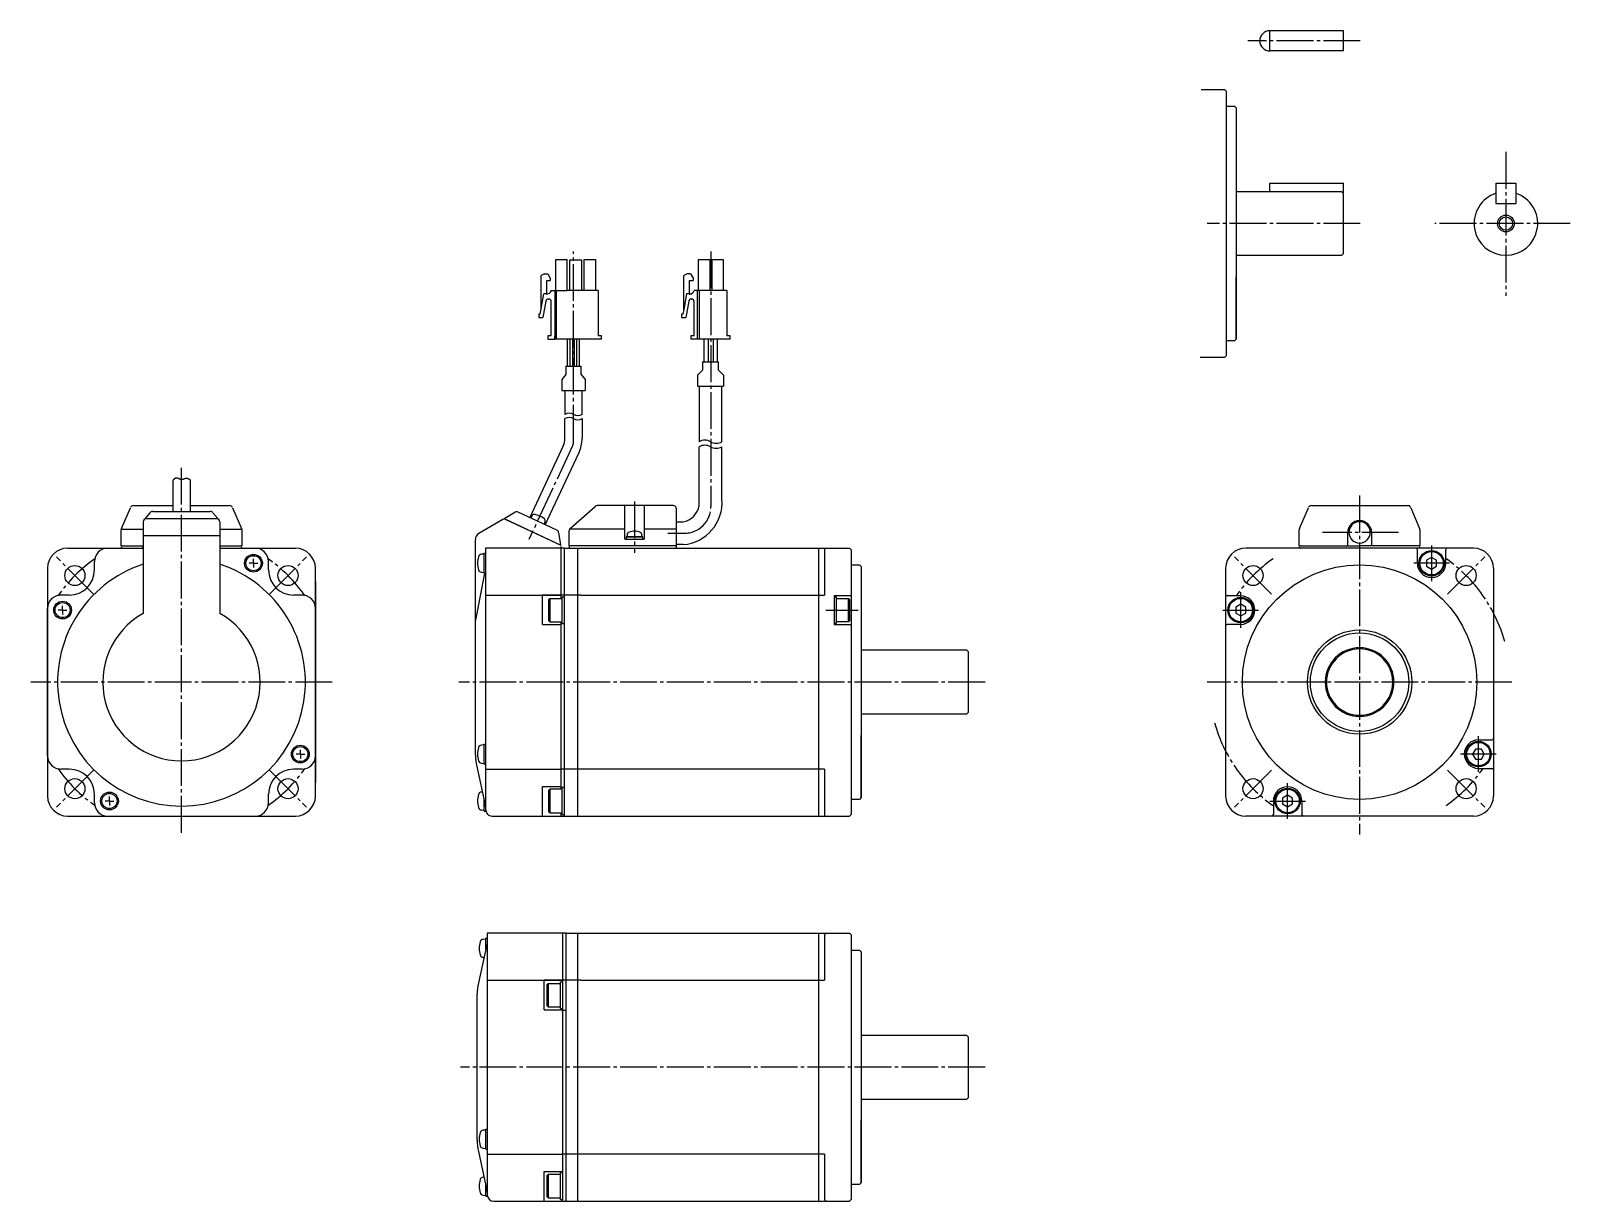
# Model space of a CAD drawing. Extents: x -213 to 247, y -140 to 209.
import ezdxf

# ---------------------------------------------------------------- set-up
doc = ezdxf.new("R2010")
doc.units = 0
doc.linetypes.add('DASH_CENTER', pattern=[14, 11, -1, 1, -1])
doc.layers.get('0').update_dxf_attribs({"linetype": 'CONTINUOUS'})

msp = doc.modelspace()

# ---------------------------------------------------------------- linework, layer by layer
at = {"color": 7, "linetype": 'CONTINUOUS'}
for p, q in [((179.05, 209.49), (157.05, 209.49)), ((157.05, 203.49), (157.05, 209.49)), ((179.05, 203.49), (179.05, 209.49)), ((179.05, 203.49), (157.05, 203.49)), ((136.55, 191.94), (143.55, 191.94)), ((138.85, 191.94), (143.55, 191.94)), ((143.55, 191.94), (144.05, 191.44)), ((144.05, 191.44), (144.05, 151.94)), ((144.35, 186.94), (146.55, 186.94)), ((146.55, 186.94), (147.05, 186.44)), ((147.05, 186.44), (147.05, 151.94)), ((178.55, 161.44), (147.05, 161.44)), ((178.55, 161.44), (147.05, 161.44)), ((157.05, 161.44), (157.05, 163.94)), ((157.05, 163.94), (179.05, 163.94)), ((179.05, 160.94), (178.55, 161.44)), ((179.05, 160.94), (178.55, 161.44)), ((179.05, 142.94), (179.05, 163.94)), ((179.05, 142.94), (179.05, 160.94)), ((224.56, 163.94), (230.56, 163.94)), ((224.56, 157.94), (230.56, 157.94)), ((144.05, 151.94), (144.05, 112.44)), ((147.05, 151.94), (147.05, 117.44)), ((178.55, 142.44), (179.05, 142.94)), ((178.55, 142.44), (179.05, 142.94)), ((-56.24, 141.1), (-56.24, 131.9)), ((-52.75, 141.1), (-56.24, 141.1)), ((-52.75, 131.9), (-52.75, 141.1)), ((-52, 141.1), (-48.5, 141.1)), ((-52, 131.9), (-52, 141.1)), ((-48.5, 141.1), (-48.5, 131.9)), ((-44.25, 141.1), (-47.75, 141.1)), ((-47.75, 141.1), (-47.75, 131.9)), ((-44.25, 131.9), (-44.25, 141.1)), ((-10.11, 141.1), (-13.61, 141.1)), ((-13.61, 141.1), (-13.61, 131.9)), ((-10.11, 131.9), (-10.11, 141.1)), ((-6.06, 141.1), (-9.56, 141.1)), ((-9.56, 141.1), (-9.56, 131.9)), ((-6.06, 131.9), (-6.06, 141.1)), ((147.05, 142.44), (151.05, 142.44)), ((147.05, 142.44), (151.05, 142.44)), ((151.05, 142.44), (178.55, 142.44)), ((151.05, 142.44), (178.55, 142.44)), ((-59.58, 136.9), (-60.58, 136.4)), ((-60.58, 126.27), (-60.58, 136.4)), ((-59.58, 136.9), (-58.58, 136.9)), ((-58.83, 134.9), (-57.83, 134.9)), ((-58.83, 130.9), (-58.83, 134.9)), ((-58.58, 136.9), (-57.83, 135.65)), ((-57.83, 135.65), (-57.83, 134.9)), ((-16.94, 136.9), (-17.94, 136.4)), ((-17.94, 126.27), (-17.94, 136.4)), ((-15.94, 136.9), (-16.94, 136.9)), ((-16.19, 134.9), (-15.19, 134.9)), ((-16.19, 130.9), (-16.19, 134.9)), ((-15.94, 136.9), (-15.19, 135.65)), ((-15.94, 136.9), (-15.94, 136.9)), ((-15.19, 135.65), (-15.19, 134.9)), ((147.05, 117.44), (147.05, 136.02)), ((-60.83, 124.9), (-59.74, 130.9)), ((-59.11, 128.78), (-60, 123.9)), ((-59, 130.9), (-59.74, 130.9)), ((-58.37, 129.4), (-58.25, 129.4)), ((-57.5, 131.9), (-53.99, 131.9)), ((-56.49, 131.89), (-56.5, 117.4)), ((-56, 117.4), (-55.99, 131.89)), ((-53.99, 131.9), (-52.75, 131.9)), ((-52, 131.9), (-52.75, 131.9)), ((-48.5, 131.9), (-52, 131.9)), ((-43.5, 131.9), (-48.5, 131.9)), ((-43.5, 131.9), (-43.5, 118.4)), ((-17.1, 130.9), (-17.94, 126.27)), ((-16.47, 128.78), (-17.36, 123.9)), ((-16.36, 130.9), (-17.1, 130.9)), ((-15.73, 129.4), (-15.61, 129.4)), ((-5.06, 131.9), (-14.86, 131.9)), ((-13.61, 131.9), (-14.86, 131.9)), ((-13.86, 117.4), (-13.86, 131.89)), ((-13.36, 131.9), (-13.36, 117.4)), ((-5.06, 131.9), (-5.06, 118.4)), ((-61.25, 124.9), (-61.25, 123.9)), ((-60.83, 124.9), (-61.25, 124.9)), ((-57.5, 118.4), (-57.5, 128.65)), ((-18.61, 124.9), (-18.61, 123.9)), ((-18.19, 124.9), (-18.61, 124.9)), ((-17.94, 126.27), (-18.19, 124.9)), ((-14.86, 118.4), (-14.86, 128.65)), ((-61.25, 123.9), (-60, 123.9)), ((-18.61, 123.9), (-17.36, 123.9)), ((-57.5, 118.4), (-58.5, 118.4)), ((-58.5, 118.4), (-58.5, 117.4)), ((-58.5, 117.4), (-57.79, 117.4)), ((-57.79, 117.4), (-56.5, 117.4)), ((-56.5, 117.4), (-56.5, 118.4)), ((-42.5, 117.4), (-56.5, 117.4)), ((-56.5, 117.4), (-56.5, 117.4)), ((-52.62, 109.32), (-52.62, 117.4)), ((-51.87, 109.32), (-51.87, 117.4)), ((-51.12, 109.32), (-51.12, 117.4)), ((-50.62, 109.32), (-50.62, 117.4)), ((-49.87, 109.32), (-49.87, 117.4)), ((-49.12, 109.32), (-49.12, 117.4)), ((-42.5, 118.4), (-43.5, 118.4)), ((-42.5, 117.4), (-42.5, 118.4)), ((-14.86, 118.4), (-15.86, 118.4)), ((-15.86, 118.4), (-15.86, 117.4)), ((-4.06, 117.4), (-15.86, 117.4)), ((-11.96, 117.4), (-11.96, 110.65)), ((-10.71, 117.4), (-10.71, 110.65)), ((-9.21, 117.4), (-9.21, 110.65)), ((-7.96, 117.4), (-7.96, 110.65)), ((-4.06, 118.4), (-5.06, 118.4)), ((-4.06, 117.4), (-4.06, 118.4)), ((146.55, 116.94), (144.35, 116.94)), ((147.05, 117.44), (146.55, 116.94)), ((-12.36, 110.65), (-7.56, 110.65)), ((-12.36, 110.65), (-12.36, 108.15)), ((-7.56, 108.15), (-7.56, 110.65)), ((143.55, 111.94), (136.28, 111.94)), ((144.05, 112.44), (143.55, 111.94)), ((-53.12, 106.82), (-54.37, 105.32)), ((-53.12, 109.32), (-53.12, 106.82)), ((-53.12, 109.32), (-48.62, 109.32)), ((-48.62, 106.82), (-48.62, 109.32)), ((-48.62, 106.82), (-47.37, 105.32)), ((-12.36, 108.15), (-13.86, 106.65)), ((-13.86, 106.65), (-13.86, 103.4)), ((-7.56, 108.15), (-6.06, 106.65)), ((-6.06, 106.65), (-6.06, 103.4)), ((-54.37, 105.32), (-54.37, 102.07)), ((-54.37, 102.07), (-47.37, 102.07)), ((-53.42, 102.07), (-53.42, 94.96)), ((-48.32, 94.96), (-48.32, 102.07)), ((-47.37, 105.32), (-47.37, 102.07)), ((-13.86, 103.4), (-6.06, 103.4)), ((-13.36, 103.4), (-13.36, 86.78)), ((-6.56, 86.78), (-6.56, 103.4)), ((-53.42, 87.85), (-53.42, 93.68)), ((-48.32, 93.68), (-48.32, 87.85)), ((-53.93, 85.54), (-63.96, 64.14)), ((-59.34, 61.98), (-49.32, 83.37)), ((-13.36, 67.72), (-13.36, 85.26)), ((-6.56, 69.65), (-6.56, 85.26)), ((-170.49, 75.32), (-170.49, 65.98)), ((-165.39, 75.36), (-165.39, 65.98)), ((-185.86, 60.89), (-183.2, 67.09)), ((-185.86, 60.89), (-183.2, 67.09)), ((-182.28, 67.7), (-170.49, 67.7)), ((-177.34, 65.57), (-178.75, 63.86)), ((-176.54, 65.98), (-159.34, 65.98)), ((-165.39, 67.7), (-153.6, 67.7)), ((-157.13, 63.86), (-158.53, 65.57)), ((-152.68, 67.09), (-150.02, 60.89)), ((-152.68, 67.09), (-150.02, 60.89)), ((-71.4, 63.91), (-68.36, 65.71)), ((-71.4, 63.91), (-68.36, 65.71)), ((-55.86, 60.36), (-67.43, 65.75)), ((-63.3, 64.69), (-63.69, 64.01)), ((-51.82, 61), (-44.44, 67.45)), ((-21.16, 67.7), (-43.78, 67.7)), ((-35.66, 67.7), (-35.66, 57.9)), ((-29.66, 57.9), (-29.66, 67.7)), ((-20.16, 55), (-20.16, 66.7)), ((-20.16, 64.2), (-20.16, 66.7)), ((165.94, 60.89), (168.6, 67.09)), ((169.51, 67.7), (198.86, 67.7)), ((199.12, 67.09), (201.77, 60.89)), ((-185.94, 55.7), (-185.94, 60.49)), ((-185.94, 55.7), (-185.94, 60.49)), ((-185.92, 60.7), (-179.77, 60.7)), ((-185.92, 60.7), (-179.39, 60.7)), ((-179.39, 62.86), (-179.39, 35.52)), ((-178.75, 63.86), (-157.13, 63.86)), ((-178.52, 63.86), (-157.37, 63.86)), ((-178.25, 63.86), (-157.62, 63.86)), ((-156.49, 62.86), (-156.49, 35.52)), ((-156.49, 60.7), (-149.96, 60.7)), ((-156.1, 60.7), (-149.96, 60.7)), ((-149.94, 60.49), (-149.94, 55.7)), ((-149.94, 60.49), (-149.94, 55.7)), ((-71.97, 63.53), (-79.17, 59.35)), ((-71.39, 63.74), (-54.87, 56.04)), ((-71.04, 63.58), (-54.66, 55.94)), ((-59.61, 62.11), (-59.34, 62.85)), ((-52.16, 55.7), (-52.16, 60.25)), ((-35.66, 60.7), (-52.05, 60.7)), ((-20.16, 60.7), (-29.66, 60.7)), ((-20.16, 62.85), (-18.16, 62.85)), ((165.86, 55.7), (165.86, 60.49)), ((201.86, 60.49), (201.86, 55.7)), ((-185.94, 55.7), (-182.44, 55.7)), ((-185.94, 55.7), (-179.39, 55.7)), ((-179.39, 58.77), (-156.49, 58.77)), ((-156.49, 55.7), (-149.94, 55.7)), ((-153.44, 55.7), (-149.94, 55.7)), ((-80.16, -6.79), (-80.16, 57.63)), ((-55.31, 59.62), (-54.73, 56.14)), ((-54.66, 55.94), (-54.66, 55.94)), ((-54.66, 55.5), (-54.66, 40)), ((-20.16, 55.7), (-52.16, 55.7)), ((-52.16, 55.7), (-52.16, 55)), ((-35.46, 57.7), (-29.86, 57.7)), ((-35.16, 58.34), (-35.16, 57.7)), ((-30.16, 58.34), (-35.16, 58.34)), ((-34.84, 59.12), (-34.91, 58.34)), ((-34.91, 58.34), (-33.96, 58.34)), ((-33.96, 58.34), (-31.36, 58.34)), ((-31.36, 58.34), (-30.41, 58.34)), ((-30.41, 58.34), (-30.48, 59.12)), ((-30.16, 57.7), (-30.16, 58.34)), ((-18.16, 56.05), (-20.16, 56.05)), ((165.86, 55.7), (176.29, 55.7)), ((176.29, 55.7), (183.86, 55.7)), ((180.26, 59.6), (180.26, 55.9)), ((201.86, 55.7), (183.86, 55.7)), ((187.46, 59.6), (187.46, 55.9)), ((-201.94, 55), (-179.39, 55)), ((-193.94, 48.5), (-193.94, 51)), ((-193.94, 48.5), (-193.94, 51)), ((-193.94, 48.5), (-193.94, 51)), ((-156.49, 55), (-133.94, 55)), ((-146.44, 50.5), (-146.44, 51.8)), ((-141.94, 48.5), (-141.94, 51)), ((-77.54, 53.25), (-78.39, 53.18)), ((-77.54, 47.5), (-77.54, 53.5)), ((-77.54, 53.5), (-77.16, 53.5)), ((-77.54, 50.5), (-77.54, 53.25)), ((-77.16, 55), (-77.16, -22.23)), ((-53.56, 55), (-77.16, 55)), ((-77.16, 53.5), (-77.16, 47.5)), ((-53.56, 55), (-53.66, 54.9)), ((-53.66, 54.9), (-53.66, 15)), ((-53.56, 55), (31.54, 55)), ((-49.66, 55), (-49.66, 15)), ((22.24, 55), (22.24, 15)), ((22.24, 55), (24.54, 55)), ((24.04, 55), (24.04, 41)), ((24.54, 55), (31.54, 55)), ((31.54, 55), (32.04, 54.5)), ((32.04, 54.5), (32.04, 15)), ((217.86, 55), (149.86, 55)), ((201.86, 55), (165.86, 55)), ((201.11, 50.5), (201.11, 54.5)), ((205.36, 52.23), (203.86, 51.37)), ((203.86, 51.37), (203.86, 49.63)), ((206.86, 51.37), (205.36, 52.23)), ((206.86, 49.63), (206.86, 51.37)), ((209.61, 50.5), (209.61, 54.5)), ((-207.94, 49), (-207.94, -19)), ((-146.44, 50.5), (-147.74, 50.5)), ((-146.44, 50.5), (-145.14, 50.5)), ((-146.44, 50.5), (-146.44, 49.2)), ((-127.94, -19), (-127.94, 49)), ((-77.46, 47.5), (-80.16, 33.49)), ((-78.39, 47.82), (-77.54, 47.75)), ((-77.54, 47.75), (-77.54, 50.5)), ((-77.54, 47.5), (-77.16, 47.5)), ((32.34, 50), (34.54, 50)), ((34.54, 50), (35.04, 49.5)), ((35.04, 49.5), (35.04, 15)), ((143.86, 49), (143.86, -19)), ((203.86, 49.63), (205.36, 48.77)), ((205.36, 48.77), (206.86, 49.63)), ((223.86, 49), (223.86, -19)), ((-127.94, 45), (-127.94, -15)), ((-207.94, -7), (-207.94, 37)), ((-207.94, -7), (-207.94, 37)), ((-207.94, -7), (-207.94, 37)), ((-207.94, -7), (-207.94, 37)), ((-207.94, -7), (-207.94, 37)), ((-201.44, 41), (-203.94, 41)), ((-201.44, 41), (-203.94, 41)), ((-201.44, 41), (-203.94, 41)), ((-203.44, 36.5), (-203.44, 37.8)), ((-131.94, 41), (-134.44, 41)), ((-131.94, 41), (-134.44, 41)), ((-127.94, 37), (-127.94, -7)), ((-127.94, 37), (-127.94, -7)), ((-127.94, 37), (-127.94, -7)), ((-127.94, 37), (-127.94, -7)), ((-127.94, 37), (-127.94, -7)), ((-77.16, 41), (-54.66, 41)), ((-48.66, 41), (-60.16, 41)), ((-60.15, 32.16), (-60.16, 41)), ((-57.9, 40), (-58.3, 39.6)), ((-58.3, 39.6), (-58.3, 33.4)), ((-57.9, 40), (-57.9, 33.59)), ((-57.9, 40), (-54.3, 40)), ((-57.9, 39.24), (-57.9, 33)), ((-54.3, 33.59), (-54.3, 40.5)), ((-54.3, 40.5), (-53.66, 40.5)), ((-54.3, 32.5), (-54.3, 39.24)), ((-48.66, 41), (24.04, 41)), ((26.94, 40.75), (26.94, 32.25)), ((32.04, 40.75), (26.94, 40.75)), ((26.94, 40.5), (27.58, 40.5)), ((27.58, 40.5), (27.58, 32.5)), ((27.58, 40), (31.23, 40)), ((31.23, 33), (31.23, 40)), ((31.58, 39.65), (31.23, 40)), ((31.58, 39.65), (31.58, 33.35)), ((148.36, 40.75), (144.36, 40.75)), ((148.36, 38.23), (146.86, 37.37)), ((146.86, 37.37), (146.86, 35.63)), ((149.86, 37.37), (148.36, 38.23)), ((149.86, 35.63), (149.86, 37.37)), ((-203.44, 36.5), (-204.74, 36.5)), ((-203.44, 36.5), (-203.44, 35.2)), ((-203.44, 36.5), (-202.14, 36.5)), ((-58.3, 33.4), (-57.9, 33)), ((-57.9, 33), (-54.3, 33)), ((-54.66, 33), (-54.66, -17)), ((-54.3, 32.5), (-53.66, 32.5)), ((27.58, 32.5), (26.94, 32.5)), ((26.94, 32.25), (32.04, 32.25)), ((31.23, 33), (27.58, 33)), ((31.23, 33), (31.58, 33.35)), ((148.36, 32.25), (144.36, 32.25)), ((146.86, 35.63), (148.36, 34.77)), ((148.36, 34.77), (149.86, 35.63)), ((-60.15, 32.16), (-54.66, 32.16)), ((66.54, 24.5), (35.04, 24.5)), ((66.54, 24.5), (35.04, 24.5)), ((67.04, 24), (66.54, 24.5)), ((67.04, 24), (66.54, 24.5)), ((67.04, 6), (67.04, 24)), ((67.04, 6), (67.04, 24)), ((-53.66, 15), (-53.66, -25)), ((-49.66, 15), (-49.66, -25)), ((22.24, 15), (22.24, -25)), ((32.04, 15), (32.04, -24.5)), ((35.04, 15), (35.04, -19.5)), ((35.04, 5.5), (39.04, 5.5)), ((35.04, 5.5), (39.04, 5.5)), ((39.04, 5.5), (66.54, 5.5)), ((39.04, 5.5), (66.54, 5.5)), ((66.54, 5.5), (67.04, 6)), ((66.54, 5.5), (67.04, 6)), ((-77.54, -3.75), (-78.39, -3.82)), ((-77.54, -9.5), (-77.54, -3.5)), ((-77.54, -3.5), (-77.16, -3.5)), ((-77.54, -6.5), (-77.54, -3.75)), ((-77.16, -3.5), (-77.16, -9.5)), ((35.04, -19.5), (35.04, -0.92)), ((219.36, -2.25), (223.36, -2.25)), ((-132.44, -6.5), (-133.74, -6.5)), ((-132.44, -6.5), (-132.44, -5.2)), ((-132.44, -6.5), (-132.44, -7.8)), ((-132.44, -6.5), (-131.14, -6.5)), ((-78.39, -9.18), (-77.54, -9.25)), ((-77.54, -9.25), (-77.54, -6.5)), ((218.49, -5), (217.62, -6.5)), ((217.62, -6.5), (218.49, -8)), ((220.22, -5), (218.49, -5)), ((218.49, -8), (220.22, -8)), ((221.09, -6.5), (220.22, -5)), ((220.22, -8), (221.09, -6.5)), ((-201.44, -11), (-203.94, -11)), ((-201.44, -11), (-203.94, -11)), ((-131.94, -11), (-134.44, -11)), ((-131.94, -11), (-134.44, -11)), ((-131.94, -11), (-134.44, -11)), ((-79.78, -10.16), (-77.21, -21.78)), ((-77.54, -9.5), (-77.16, -9.5)), ((-77.16, -11), (-54.66, -11)), ((24.04, -11), (-54.66, -11)), ((24.04, -11), (24.04, -25)), ((219.36, -10.75), (223.36, -10.75)), ((-78.09, -17.8), (-78.39, -17.82)), ((-77.16, -17.5), (-77.16, -23.5)), ((-60.16, -25), (-60.16, -16.16)), ((-60.16, -16.16), (-54.66, -16.16)), ((-57.9, -17), (-58.3, -17.4)), ((-57.9, -17), (-58.3, -17.4)), ((-58.3, -17.4), (-58.3, -23.24)), ((-58.3, -17.76), (-58.3, -23.6)), ((-57.9, -17), (-57.9, -23.24)), ((-54.3, -17), (-57.9, -17)), ((-57.9, -17.76), (-57.9, -24)), ((-53.66, -16.5), (-54.3, -16.5)), ((-54.3, -23.24), (-54.3, -16.5)), ((-54.3, -24.5), (-54.3, -17.76)), ((-193.94, -21), (-193.94, -18.5)), ((-193.94, -21), (-193.94, -18.5)), ((-193.94, -21), (-193.94, -18.5)), ((-189.44, -20.5), (-190.74, -20.5)), ((-189.44, -20.5), (-189.44, -19.2)), ((-189.44, -20.5), (-188.14, -20.5)), ((-189.44, -20.5), (-189.44, -21.8)), ((-141.94, -21), (-141.94, -18.5)), ((-141.94, -21), (-141.94, -18.5)), ((-77.54, -23.5), (-77.54, -20.29)), ((-77.16, -22.23), (-77.16, -23)), ((34.54, -20), (32.34, -20)), ((35.04, -19.5), (34.54, -20)), ((158.11, -20.5), (158.11, -24.5)), ((162.36, -18.77), (160.86, -19.63)), ((160.86, -19.63), (160.86, -21.37)), ((160.86, -21.37), (162.36, -22.23)), ((163.86, -19.63), (162.36, -18.77)), ((162.36, -22.23), (163.86, -21.37)), ((163.86, -21.37), (163.86, -19.63)), ((166.61, -20.5), (166.61, -24.5)), ((-201.94, -25), (-133.94, -25)), ((-78.39, -23.18), (-77.54, -23.25)), ((-77.54, -23.5), (-77.16, -23.5)), ((-75.16, -25), (31.54, -25)), ((-58.3, -23.6), (-57.9, -24)), ((-57.9, -24), (-54.3, -24)), ((-54.66, -24), (-54.66, -25)), ((-54.3, -24.5), (-53.66, -24.5)), ((32.04, -24.5), (31.54, -25)), ((217.86, -25), (149.86, -25)), ((-76.66, -62.99), (-79.28, -74.84)), ((-77.04, -61.75), (-77.89, -61.82)), ((-77.04, -61.5), (-76.66, -61.5)), ((-77.04, -64.71), (-77.04, -61.5)), ((-77.04, -64.5), (-77.04, -61.75)), ((-53.06, -60), (-76.66, -60)), ((-76.66, -60.03), (-76.66, -137.23)), ((-76.66, -61.5), (-76.66, -67.5)), ((-54.16, -60), (-54.16, -140)), ((-53.06, -60), (-53.16, -60.1)), ((-53.16, -60.1), (-53.16, -100)), ((-53.06, -60), (31.54, -60)), ((-49.66, -60), (-49.66, -100)), ((22.24, -60), (22.24, -62.65)), ((22.24, -60), (22.24, -100)), ((22.24, -60), (24.54, -60)), ((24.54, -60), (24.04, -60.5)), ((24.04, -60.5), (24.04, -74)), ((24.54, -60), (31.54, -60)), ((31.54, -60), (32.04, -60.5)), ((32.04, -60.5), (32.04, -100)), ((-77.89, -67.18), (-77.59, -67.2)), ((32.34, -65), (34.54, -65)), ((34.54, -65), (35.04, -65.5)), ((35.04, -65.5), (35.04, -100)), ((-76.66, -74), (-54.16, -74)), ((-48.66, -74), (-59.66, -74)), ((-59.65, -82.84), (-59.66, -74)), ((-58.4, -75), (-58.8, -75.4)), ((-58.8, -75.4), (-58.8, -81.6)), ((-58.4, -75), (-58.4, -81.41)), ((-58.4, -75), (-54.8, -75)), ((-58.4, -75.76), (-58.4, -82)), ((-54.8, -81.41), (-54.8, -74.5)), ((-54.8, -74.5), (-54.16, -74.5)), ((-54.8, -82.5), (-54.8, -75.76)), ((-54.16, -74), (-54.16, -81.41)), ((-48.66, -74), (24.04, -74)), ((-79.66, -100), (-79.66, -78.21)), ((-58.8, -81.6), (-58.4, -82)), ((-58.4, -82), (-54.8, -82)), ((-54.8, -82.5), (-54.16, -82.5)), ((-59.65, -82.84), (-54.16, -82.84)), ((-54.16, -83), (-53.16, -83)), ((66.54, -90.5), (35.04, -90.5)), ((66.54, -90.5), (35.04, -90.5)), ((67.04, -91), (66.54, -90.5)), ((67.04, -91), (66.54, -90.5)), ((67.04, -109), (67.04, -91)), ((67.04, -109), (67.04, -91)), ((-79.66, -121.79), (-79.66, -100)), ((-53.16, -100), (-53.16, -140)), ((-49.66, -100), (-49.66, -140)), ((22.24, -100), (22.24, -140)), ((32.04, -100), (32.04, -139.5)), ((35.04, -100), (35.04, -134.5)), ((35.04, -109.5), (39.04, -109.5)), ((35.04, -109.5), (39.04, -109.5)), ((39.04, -109.5), (66.54, -109.5)), ((39.04, -109.5), (66.54, -109.5)), ((66.54, -109.5), (67.04, -109)), ((66.54, -109.5), (67.04, -109)), ((-77.04, -118.75), (-77.89, -118.82)), ((-77.04, -124.5), (-77.04, -118.5)), ((-77.04, -118.5), (-76.66, -118.5)), ((-77.04, -121.5), (-77.04, -118.75)), ((-76.66, -118.5), (-76.66, -124.5)), ((35.04, -134.5), (35.04, -115.92)), ((-77.04, -124.25), (-77.04, -121.5)), ((-79.28, -125.16), (-76.71, -136.78)), ((-77.89, -124.18), (-77.04, -124.25)), ((-77.04, -124.5), (-76.66, -124.5)), ((-76.66, -126), (-54.16, -126)), ((24.04, -126), (-54.16, -126)), ((24.04, -126), (24.04, -139.5)), ((-77.59, -132.8), (-77.89, -132.82)), ((-76.66, -132.5), (-76.66, -138.5)), ((-59.66, -140), (-59.66, -131.16)), ((-59.66, -131.16), (-54.16, -131.16)), ((-58.4, -132), (-58.8, -132.4)), ((-58.4, -132), (-58.8, -132.4)), ((-58.8, -132.4), (-58.8, -138.24)), ((-58.8, -132.76), (-58.8, -138.6)), ((-58.4, -132), (-58.4, -138.24)), ((-54.8, -132), (-58.4, -132)), ((-58.4, -132.76), (-58.4, -139)), ((-54.16, -131.5), (-54.8, -131.5)), ((-54.8, -138.24), (-54.8, -131.5)), ((-54.8, -139.5), (-54.8, -132.76)), ((-77.04, -138.5), (-77.04, -135.29)), ((-76.66, -137.23), (-76.66, -138)), ((34.54, -135), (32.34, -135)), ((35.04, -134.5), (34.54, -135)), ((-77.89, -138.18), (-77.04, -138.25)), ((-77.04, -138.5), (-76.66, -138.5)), ((-74.66, -140), (31.54, -140)), ((-58.8, -138.6), (-58.4, -139)), ((-58.4, -139), (-54.8, -139)), ((-54.8, -139.5), (-54.16, -139.5)), ((24.04, -139.5), (24.54, -140)), ((32.04, -139.5), (31.54, -140))]:
    msp.add_line(p, q, dxfattribs=at)
at = {"color": 1, "linetype": 'DASH_CENTER'}
for p, q in [((184.05, 206.49), (150.52, 206.49)), ((227.56, 173.32), (227.56, 130.33)), ((184.05, 151.94), (138.38, 151.94)), ((246.76, 151.94), (206.28, 151.94)), ((-50.87, 86.84), (-50.87, 143.6)), ((-9.83, 143.6), (-9.83, 67.45)), ((-51.15, 85.58), (-64.19, 57.62)), ((-167.94, -30), (-167.94, 79.09)), ((-32.66, 68.97), (-32.66, 53.57)), ((183.86, 70.7), (183.86, -30.5)), ((-22.66, 59.45), (-17.83, 59.45)), ((195.52, 59.7), (172.75, 59.7)), ((205.36, 55.82), (205.36, 50.5)), ((-194.21, 41.27), (-205.3, 52.37)), ((-141.66, 41.27), (-130.57, 52.37)), ((157.58, 41.27), (146.49, 52.37)), ((210.13, 41.27), (221.22, 52.37)), ((205.36, 50.5), (200.04, 50.5)), ((210.68, 50.5), (205.36, 50.5)), ((205.36, 50.5), (205.36, 45.18)), ((148.36, 36.5), (148.36, 41.82)), ((24.44, 36.5), (34.08, 36.5)), ((143.04, 36.5), (148.36, 36.5)), ((148.36, 36.5), (153.68, 36.5)), ((148.36, 31.18), (148.36, 36.5)), ((-122.94, 15), (-212.94, 15)), ((72.04, 15), (-85.16, 15)), ((229.36, 15), (138.36, 15)), ((219.36, -6.5), (219.36, -1.18)), ((219.36, -6.5), (214.04, -6.5)), ((219.36, -11.82), (219.36, -6.5)), ((224.68, -6.5), (219.36, -6.5)), ((-194.21, -11.27), (-205.3, -22.37)), ((-141.66, -11.27), (-130.57, -22.37)), ((157.58, -11.27), (146.49, -22.37)), ((210.13, -11.27), (221.22, -22.37)), ((162.36, -20.5), (162.36, -15.18)), ((157.04, -20.5), (162.36, -20.5)), ((162.36, -20.5), (167.68, -20.5)), ((162.36, -25.82), (162.36, -20.5)), ((72.04, -100), (-84.66, -100))]:
    msp.add_line(p, q, dxfattribs=at)
for p, q in [((224.56, 163.94), (224.56, 157.94)), ((230.56, 163.94), (230.56, 157.94))]:
    msp.add_line(p, q)
at = {"color": 2}
msp.add_polyline3d([(-165.39, 75.36, 0), (-165.41, 75.38, 0), (-165.43, 75.39, 0), (-165.45, 75.41, 0), (-165.47, 75.42, 0), (-165.5, 75.44, 0), (-165.52, 75.46, 0), (-165.54, 75.47, 0), (-165.56, 75.49, 0), (-165.58, 75.5, 0), (-165.6, 75.52, 0), (-165.63, 75.53, 0), (-165.65, 75.55, 0), (-165.67, 75.56, 0), (-165.69, 75.58, 0), (-165.71, 75.59, 0), (-165.74, 75.61, 0), (-165.76, 75.62, 0), (-165.78, 75.63, 0), (-165.8, 75.65, 0), (-165.82, 75.66, 0), (-165.84, 75.67, 0), (-165.87, 75.69, 0), (-165.89, 75.7, 0), (-165.91, 75.71, 0), (-165.93, 75.72, 0), (-165.96, 75.73, 0), (-165.98, 75.74, 0), (-166, 75.75, 0), (-166.02, 75.76, 0), (-166.04, 75.77, 0), (-166.07, 75.78, 0), (-166.09, 75.79, 0), (-166.11, 75.8, 0), (-166.13, 75.8, 0), (-166.16, 75.81, 0), (-166.18, 75.82, 0), (-166.2, 75.82, 0), (-166.22, 75.83, 0), (-166.25, 75.83, 0), (-166.27, 75.84, 0), (-166.29, 75.84, 0), (-166.31, 75.84, 0), (-166.34, 75.84, 0), (-166.36, 75.85, 0), (-166.38, 75.85, 0), (-166.41, 75.85, 0), (-166.43, 75.85, 0), (-166.45, 75.85, 0), (-166.47, 75.84, 0), (-166.5, 75.84, 0), (-166.52, 75.84, 0), (-166.54, 75.84, 0), (-166.57, 75.83, 0), (-166.59, 75.83, 0), (-166.61, 75.82, 0), (-166.64, 75.82, 0), (-166.66, 75.81, 0), (-166.68, 75.81, 0), (-166.71, 75.8, 0), (-166.73, 75.8, 0), (-166.75, 75.79, 0), (-166.78, 75.78, 0), (-166.8, 75.77, 0), (-166.83, 75.77, 0), (-166.85, 75.76, 0), (-166.87, 75.75, 0), (-166.9, 75.74, 0), (-166.92, 75.73, 0), (-166.95, 75.72, 0), (-166.97, 75.72, 0), (-166.99, 75.71, 0), (-167.02, 75.7, 0), (-167.04, 75.69, 0), (-167.07, 75.68, 0), (-167.09, 75.67, 0), (-167.11, 75.66, 0), (-167.14, 75.65, 0), (-167.16, 75.64, 0), (-167.19, 75.63, 0), (-167.21, 75.62, 0), (-167.24, 75.61, 0), (-167.26, 75.6, 0), (-167.28, 75.59, 0), (-167.31, 75.58, 0), (-167.33, 75.58, 0), (-167.36, 75.57, 0), (-167.38, 75.56, 0), (-167.41, 75.55, 0), (-167.43, 75.54, 0), (-167.46, 75.53, 0), (-167.48, 75.53, 0), (-167.5, 75.52, 0), (-167.53, 75.51, 0), (-167.55, 75.5, 0), (-167.58, 75.5, 0), (-167.6, 75.49, 0), (-167.63, 75.49, 0), (-167.65, 75.48, 0), (-167.68, 75.48, 0), (-167.7, 75.47, 0), (-167.72, 75.47, 0), (-167.75, 75.46, 0), (-167.77, 75.46, 0), (-167.8, 75.46, 0), (-167.82, 75.46, 0), (-167.85, 75.46, 0), (-167.87, 75.45, 0), (-167.9, 75.45, 0), (-167.92, 75.45, 0), (-167.94, 75.46, 0), (-167.97, 75.46, 0), (-167.99, 75.46, 0), (-168.02, 75.46, 0), (-168.04, 75.47, 0), (-168.07, 75.47, 0), (-168.09, 75.47, 0), (-168.12, 75.48, 0), (-168.14, 75.48, 0), (-168.16, 75.49, 0), (-168.19, 75.5, 0), (-168.21, 75.5, 0), (-168.24, 75.51, 0), (-168.26, 75.52, 0), (-168.29, 75.53, 0), (-168.31, 75.53, 0), (-168.34, 75.54, 0), (-168.36, 75.55, 0), (-168.38, 75.56, 0), (-168.41, 75.57, 0), (-168.43, 75.58, 0), (-168.46, 75.59, 0), (-168.48, 75.6, 0), (-168.51, 75.61, 0), (-168.53, 75.62, 0), (-168.55, 75.63, 0), (-168.58, 75.64, 0), (-168.6, 75.65, 0), (-168.63, 75.67, 0), (-168.65, 75.68, 0), (-168.67, 75.69, 0), (-168.7, 75.7, 0), (-168.72, 75.71, 0), (-168.75, 75.72, 0), (-168.77, 75.73, 0), (-168.79, 75.74, 0), (-168.82, 75.75, 0), (-168.84, 75.76, 0), (-168.86, 75.78, 0), (-168.89, 75.79, 0), (-168.91, 75.8, 0), (-168.94, 75.81, 0), (-168.96, 75.82, 0), (-168.98, 75.83, 0), (-169, 75.84, 0), (-169.03, 75.84, 0), (-169.05, 75.85, 0), (-169.07, 75.86, 0), (-169.1, 75.87, 0), (-169.12, 75.88, 0), (-169.14, 75.89, 0), (-169.17, 75.89, 0), (-169.19, 75.9, 0), (-169.21, 75.91, 0), (-169.24, 75.91, 0), (-169.26, 75.92, 0), (-169.28, 75.92, 0), (-169.3, 75.93, 0), (-169.33, 75.93, 0), (-169.35, 75.93, 0), (-169.37, 75.93, 0), (-169.39, 75.94, 0), (-169.42, 75.94, 0), (-169.44, 75.94, 0), (-169.46, 75.94, 0), (-169.48, 75.94, 0), (-169.5, 75.94, 0), (-169.53, 75.93, 0), (-169.55, 75.93, 0), (-169.57, 75.93, 0), (-169.59, 75.92, 0), (-169.62, 75.92, 0), (-169.64, 75.91, 0), (-169.66, 75.91, 0), (-169.68, 75.9, 0), (-169.7, 75.89, 0), (-169.72, 75.89, 0), (-169.74, 75.88, 0), (-169.76, 75.87, 0), (-169.79, 75.86, 0), (-169.81, 75.85, 0), (-169.83, 75.84, 0), (-169.85, 75.83, 0), (-169.87, 75.81, 0), (-169.89, 75.8, 0), (-169.91, 75.79, 0), (-169.93, 75.78, 0), (-169.95, 75.76, 0), (-169.97, 75.75, 0), (-170, 75.73, 0), (-170.02, 75.72, 0), (-170.04, 75.71, 0), (-170.06, 75.69, 0), (-170.08, 75.67, 0), (-170.1, 75.66, 0), (-170.12, 75.64, 0), (-170.14, 75.63, 0), (-170.16, 75.61, 0), (-170.18, 75.59, 0), (-170.2, 75.57, 0), (-170.22, 75.56, 0), (-170.24, 75.54, 0), (-170.26, 75.52, 0), (-170.28, 75.5, 0), (-170.31, 75.49, 0), (-170.32, 75.47, 0), (-170.34, 75.45, 0), (-170.37, 75.43, 0), (-170.39, 75.41, 0), (-170.41, 75.39, 0), (-170.43, 75.37, 0), (-170.45, 75.35, 0), (-170.47, 75.34, 0), (-170.49, 75.32, 0)], dxfattribs=at)
at = {"color": 2, "linetype": 'CONTINUOUS'}
msp.add_circle((227.56, 151.94), 2.5, dxfattribs=at)
at = {"color": 7, "linetype": 'CONTINUOUS'}
for centre, radius in [((227.56, 151.94), 2), ((-146.44, 50.5), 2.65), ((-146.44, 50.5), 2.25), ((205.36, 50.5), 3.8), ((205.36, 50.5), 3.5), ((-199.76, 46.82), 3), ((-136.12, 46.82), 3), ((183.86, 15), 35), ((152.04, 46.82), 3), ((215.68, 46.82), 3), ((-203.44, 36.5), 2.65), ((-203.44, 36.5), 2.25), ((148.36, 36.5), 3.8), ((148.36, 36.5), 3.5), ((183.86, 15), 15.57), ((183.86, 15), 15.57), ((183.86, 15), 14.7), ((183.86, 15), 14.7), ((-132.44, -6.5), 2.65), ((-132.44, -6.5), 2.25), ((219.36, -6.5), 3.8), ((219.36, -6.5), 3.5), ((-199.76, -16.82), 3), ((-189.44, -20.5), 2.65), ((-189.44, -20.5), 2.25), ((-136.12, -16.82), 3), ((152.04, -16.82), 3), ((162.36, -20.5), 3.8), ((162.36, -20.5), 3.5), ((215.68, -16.82), 3)]:
    msp.add_circle(centre, radius, dxfattribs=at)
for centre, radius, start, end in [((157.05, 206.49), 3, 90, 270), ((227.56, 151.94), 9.5, 108.4085, 71.5915)]:
    msp.add_arc(centre, radius, start, end)
for centre, radius, start, end in [((144.35, 187.24), 0.3, 180, 270), ((-58.37, 128.65), 0.75, 90, 169.6952), ((-58.94, 132.44), 1.55, 268.1333, 339.2468), ((-58.25, 128.65), 0.75, 0, 90), ((-15.73, 128.65), 0.75, 90, 169.6952), ((-16.31, 132.44), 1.55, 268.1333, 274.2521), ((-16.31, 132.44), 1.55, 274.2521, 339.2468), ((-15.61, 128.65), 0.75, 0, 90), ((144.35, 116.64), 0.3, 90, 180), ((-58.87, 87.85), 5.45, 334.8988, 0.0043), ((-58.87, 87.85), 10.55, 334.8909, 359.9977), ((-19.16, 68.65), 12.64, 274.5378, 4.5378), ((-182.28, 66.7), 1, 90, 156.8014), ((-182.28, 66.7), 1, 90, 156.8014), ((-176.54, 64.98), 1, 90, 143.6633), ((-159.34, 64.98), 1, 36.3367, 90), ((-153.6, 66.7), 1, 23.1986, 90), ((-153.6, 66.7), 1, 23.1986, 90), ((-67.85, 64.85), 1, 65, 120.561), ((-62.6, 64.29), 0.8, 80.4427, 150), ((-63.47, 59.16), 6, 49.5573, 80.4427), ((-43.78, 66.7), 1, 90, 131.1859), ((-21.16, 66.7), 1, 0, 90), ((-19.16, 68.64), 5.87, 279.8063, 351.0556), ((169.51, 66.7), 1, 90, 156.8014), ((198.2, 66.7), 1, 23.1986, 90), ((-184.94, 60.49), 1, 156.8014, 180), ((-184.94, 60.49), 1, 156.8014, 180), ((-178.39, 62.86), 1, 90, 180), ((-157.49, 62.86), 1, 0, 90), ((-150.94, 60.49), 1, 0, 23.1986), ((-150.94, 60.49), 1, 0, 23.1986), ((-71.46, 62.67), 1, 65, 120.5004), ((-71.34, 63.83), 0.1, 120.561, 245), ((-60.1, 63.12), 0.8, 340, 49.5573), ((-56.3, 59.46), 1, 9.439, 65), ((-51.16, 60.25), 1, 131.1859, 180), ((-34.04, 59.05), 0.8, 105.4427, 175), ((-32.66, 54.04), 6, 90, 105.4427), ((-32.66, 54.04), 6, 74.5573, 90), ((-31.27, 59.05), 0.8, 5, 74.5573), ((166.86, 60.49), 1, 156.8014, 180), ((183.86, 59.6), 3.6, 360, 180), ((183.86, 59.7), 3.2, 270.6474, 270), ((200.86, 60.49), 1, 0, 23.1986), ((-185.59, 55.35), 0.35, 90, 270), ((-185.59, 55.35), 0.35, 90, 270), ((-179.89, 55.5), 0.5, 270, 0), ((-155.99, 55.5), 0.5, 180, 270), ((-150.29, 55.35), 0.35, 270, 90), ((-150.29, 55.35), 0.35, 270, 90), ((-78.16, 57.63), 2, 120.5004, 180), ((-54.83, 56.13), 0.1, 245, 9.439), ((-35.46, 57.9), 0.2, 180, 270), ((-29.86, 57.9), 0.2, 270, 0), ((166.21, 55.35), 0.35, 90, 270), ((180.06, 55.9), 0.2, 270, 0), ((187.66, 55.9), 0.2, 180, 270), ((201.51, 55.35), 0.35, 270, 90), ((-201.94, 49), 6, 90, 180), ((-189.94, 51), 4, 90, 180), ((-189.94, 51), 4, 90, 180), ((-189.94, 51), 4, 90, 180), ((-145.94, 51), 4, 0, 90), ((-133.94, 49), 6, 0, 90), ((-72.54, 50.5), 7, 163.743, 180), ((-78.3, 52.18), 1, 95, 163.743), ((149.86, 49), 6, 90, 180), ((200.61, 54.5), 0.5, 0, 90), ((210.11, 54.5), 0.5, 90, 180), ((217.86, 49), 6, 0, 90), ((-167.94, 15), 37, 108.0267, 71.9733), ((-201.44, 48.5), 7.5, 270, 0), ((-201.44, 48.5), 7.5, 270, 0), ((-201.44, 48.5), 7.5, 270, 0), ((-134.44, 48.5), 7.5, 180, 270), ((-134.44, 48.5), 7.5, 180, 270), ((-134.44, 48.5), 7.5, 180, 270), ((-72.54, 50.5), 7, 180, 196.257), ((-78.3, 48.82), 1, 196.257, 265), ((32.34, 50.3), 0.3, 180, 270), ((205.36, 50.5), 4.25, 180, 0), ((205.36, 50.5), 4.25, 180, 0), ((-203.94, 37), 4, 90, 180), ((-203.94, 37), 4, 90, 180), ((-203.94, 37), 4, 90, 180), ((-131.94, 37), 4, 0, 90), ((-131.94, 37), 4, 0, 90), ((144.36, 41.25), 0.5, 180, 270), ((148.36, 36.5), 4.25, 270, 90), ((148.36, 36.5), 4.25, 270, 90), ((-167.94, 15), 23.5, 119.1589, 60.8411), ((144.36, 31.75), 0.5, 90, 180), ((183.86, 15), 10.25, 90, 0), ((183.86, 15), 9.9, 90, 0), ((183.86, 15), 10.25, 0, 90), ((183.86, 15), 9.9, 0, 90), ((-72.54, -6.5), 7, 163.743, 180), ((-78.3, -4.82), 1, 95, 163.743), ((219.36, -6.5), 4.25, 90, 270), ((219.36, -6.5), 4.25, 90, 270), ((223.36, -1.75), 0.5, 270, 0), ((-203.94, -7), 4, 180, 270), ((-203.94, -7), 4, 180, 270), ((-131.94, -7), 4, 270, 0), ((-131.94, -7), 4, 270, 0), ((-131.94, -7), 4, 270, 0), ((-65.16, -6.79), 15, 180, 192.9946), ((-72.54, -6.5), 7, 180, 196.257), ((-78.3, -8.18), 1, 196.257, 265), ((-201.44, -18.5), 7.5, 0, 90), ((-201.44, -18.5), 7.5, 0, 90), ((-201.44, -18.5), 7.5, 0, 90), ((-134.44, -18.5), 7.5, 90, 180), ((-134.44, -18.5), 7.5, 90, 180), ((-134.44, -18.5), 7.5, 90, 180), ((223.36, -11.25), 0.5, 0, 90), ((-78.3, -18.82), 1, 95, 163.743), ((162.36, -20.5), 4.25, 0, 180), ((162.36, -20.5), 4.25, 0, 180), ((-201.94, -19), 6, 180, 270), ((-189.94, -21), 4, 180, 270), ((-189.94, -21), 4, 180, 270), ((-189.94, -21), 4, 180, 270), ((-145.94, -21), 4, 270, 0), ((-145.94, -21), 4, 270, 0), ((-133.94, -19), 6, 270, 0), ((-72.54, -20.5), 7, 163.743, 180), ((-72.54, -20.5), 7, 180, 196.257), ((-78.3, -22.18), 1, 196.257, 265), ((-79.16, -22.23), 2, 0, 12.9946), ((32.34, -20.3), 0.3, 90, 180), ((149.86, -19), 6, 180, 270), ((217.86, -19), 6, 270, 0), ((-75.16, -23), 2, 180, 270), ((157.61, -24.5), 0.5, 270, 0), ((167.11, -24.5), 0.5, 180, 270), ((-72.04, -64.5), 7, 163.743, 180), ((-77.8, -62.82), 1, 95, 163.743), ((-72.04, -64.5), 7, 180, 196.257), ((-77.8, -66.18), 1, 196.257, 265), ((32.34, -64.7), 0.3, 180, 270), ((-64.66, -78.21), 15, 167.0054, 180), ((-77.8, -119.82), 1, 95, 163.743), ((-64.66, -121.79), 15, 180, 192.9946), ((-72.04, -121.5), 7, 163.743, 180), ((-72.04, -121.5), 7, 180, 196.257), ((-77.8, -123.18), 1, 196.257, 265), ((-77.8, -133.82), 1, 95, 163.743), ((-72.04, -135.5), 7, 163.743, 180), ((-72.04, -135.5), 7, 180, 196.257), ((-77.8, -137.18), 1, 196.257, 265), ((-78.66, -137.23), 2, 0, 12.9946), ((32.34, -135.3), 0.3, 90, 180), ((-74.66, -138), 2, 180, 270)]:
    msp.add_arc(centre, radius, start, end, dxfattribs=at)
at = {"color": 2, "linetype": 'CONTINUOUS'}
for centre, radius, start, end in [((-52.14, 92.75), 2.55, 60, 120), ((-52.14, 91.48), 2.55, 60, 120), ((-49.59, 97.17), 2.55, 240, 300), ((-49.59, 95.89), 2.55, 240, 300), ((-11.66, 83.83), 3.4, 60, 120), ((-11.66, 82.32), 3.4, 60, 120), ((-8.26, 89.72), 3.4, 240, 300), ((-8.26, 88.21), 3.4, 240, 300)]:
    msp.add_arc(centre, radius, start, end, dxfattribs=at)
at = {"color": 1, "linetype": 'DASH_CENTER'}
for centre, radius, start, end in [((-53.87, 86.84), 3, 335, 0), ((-17.83, 67.45), 8, 270, 0), ((-167.94, 15), 45, 125, 145), ((-167.94, 15), 45, 35, 55), ((183.86, 15), 45, 125, 145), ((183.86, 15), 45, 15.6114, 55), ((183.86, 15), 45, 195.6114, 235), ((-167.94, 15), 45, 215, 235), ((-167.94, 15), 45, 305, 325), ((183.86, 15), 45, 305, 325)]:
    msp.add_arc(centre, radius, start, end, dxfattribs=at)

doc.saveas('drawing.dxf')
